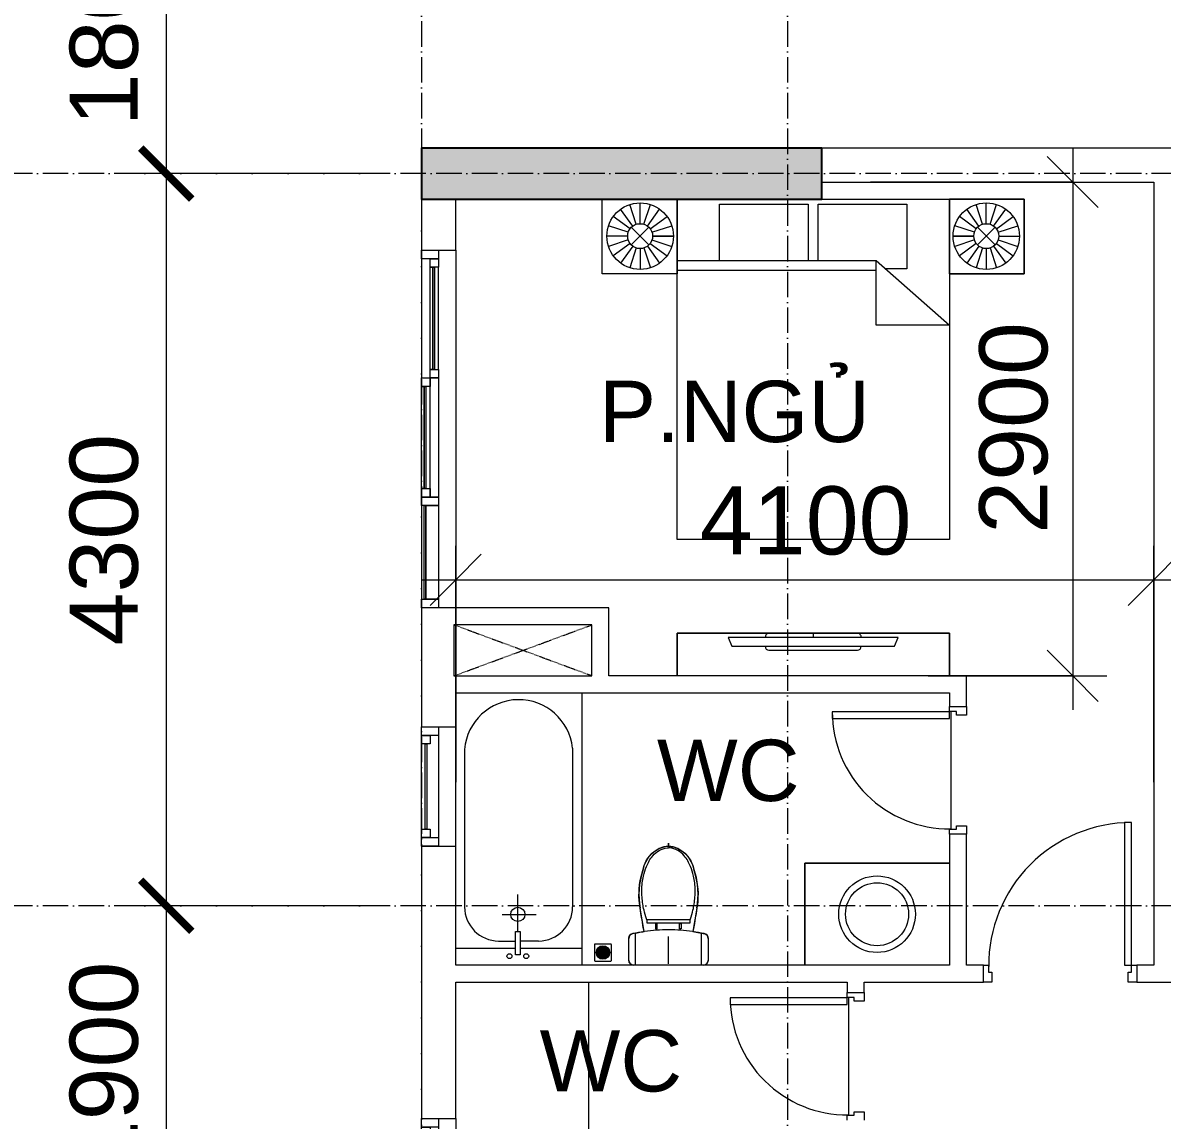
# Model space of a CAD drawing. Header units: millimetres. Extents: x -20144 to 122974, y -38328 to 48263.
# Drawn here: x -10842 to -4149, y 25590 to 32036 of the extents above; entities that cross this region are included whole.
import ezdxf

# ---------------------------------------------------------------- set-up
doc = ezdxf.new("R2010")
doc.units = ezdxf.units.MM
doc.linetypes.add('Dash', pattern=[6.35, 3.175, -3.175])
doc.linetypes.add('Grid Line', pattern=[4.2, 3, -0.6, 0, -0.6])
for name, color, linetype, lineweight in [('A-DETL-GENF', 31, 'Continuous', 5), ('A-DETL-GENF-HDLN', 161, 'Dash', 5), ('CHU', 181, 'Continuous', 5), ('CUA', 31, 'Continuous', 9), ('DIM', 1, 'Continuous', 5), ('DIM-200', 1, 'Continuous', 5), ('NET-CAT', 3, 'Continuous', 15), ('NET-THAY', 2, 'Continuous', 9), ('THIET BI', 44, 'Continuous', 5), ('THIET-BI', 44, 'Continuous', 5), ('TRUC', 225, 'Continuous', 5), ('X-COT HAM$0$LC.HA', 8, 'Continuous', 9)]:
    doc.layers.add(name, color=color, linetype=linetype, lineweight=lineweight)
doc.styles.add('Arial_3', font='arial_0.ttf', dxfattribs={"height": 400})
doc.styles.add('Arial_4', font='arial_0.ttf', dxfattribs={"height": 360})
doc.styles.add('TA1', font='arial_0.ttf')
doc.dimstyles.new('D_200_KTx2', dxfattribs={"dimtxt": 400, "dimasz": 300, "dimexe": 300, "dimexo": 300, "dimgap": 160, "dimtad": 1, "dimdec": 0, "dimzin": 9, "dimtxsty": 'TA1', "dimblk": 'ARCHTICK', "dimcen": 1, "dimdle": 300, "dimclrd": 256, "dimclre": 256, "dimclrt": 7, "dimadec": 0, "dimazin": 0, "dimtfac": 1, "dimtdec": 0, "dimtix": 1, "dimtmove": 1, "dimatfit": 3, "dimldrblk": 'ARCHTICK', "dimfxl": 0, "dimtolj": 1, "dimtzin": 0, "dimlwd": -1, "dimlwe": -1, "dimarcsym": 0})
doc.dimstyles.new('Diagonal_-_2mm_Arial', dxfattribs={"dimscale": 304.8, "dimtxt": 408.10376, "dimasz": 0.984252, "dimexe": 0.656168, "dimexo": 4.593176, "dimgap": 0.098425, "dimtad": 1, "dimdec": 0, "dimzin": 0, "dimdsep": 46, "dimtxsty": 'Arial_3', "dimblk1": 'OBLIQUE', "dimblk2": 'OBLIQUE', "dimsah": 1, "dimcen": 0.09, "dimdle": 0.656168, "dimazin": 0, "dimtfac": 1, "dimtdec": 4, "dimtix": 1, "dimtmove": 0, "dimatfit": 3, "dimfxl": 0, "dimtvp": 1, "dimtolj": 1, "dimtzin": 0, "dimlwd": 9, "dimlwe": 9, "dimarcsym": 0})

# ---------------------------------------------------------------- blocks, each defined once
blk = doc.blocks.new('ALC1807-ASCENT PLAZA-KET CAU_rvt-1-MẶT BẰNG TẦNG 5 ĐẾN TẦNG 22')
at = {"layer": 'X-COT HAM$0$LC.HA'}
h = blk.add_hatch(color=256, dxfattribs=at)
h.dxf.hatch_style = 1
h.paths.add_polyline_path([(-6149.5, 30999.9), (-6149.5, 31299.9), (-8499.5, 31299.9), (-8499.5, 30999.9)])
at = {"ltscale": 1000, "elevation": 0}
blk.add_lwpolyline([(-6149.5, 30999.9), (-6149.5, 31299.9), (-8499.5, 31299.9), (-8499.5, 30999.9)], close=True, dxfattribs=at)
blk = doc.blocks.new('CUA PHONG NGU - Type 1-V27-MẶT BẰNG TẦNG 5 ĐẾN TẦNG 22')
at = {"layer": 'CUA', "lineweight": 5}
for p, q in [((-348.5, 47.7), (-298.5, 47.7)), ((-298.5, 47.7), (-298.5, -11.3)), ((501.5, 47.7), (551.5, 47.7)), ((501.5, -11.3), (501.5, 47.7)), ((-318.5, -52.3), (-348.5, -52.3)), ((-318.5, -11.3), (-318.5, -52.3)), ((-298.5, -11.3), (-318.5, -11.3)), ((521.5, -11.3), (501.5, -11.3)), ((521.5, -52.3), (521.5, -11.3)), ((551.5, -52.3), (521.5, -52.3))]:
    blk.add_line(p, q, dxfattribs=at)
at = {"layer": 'CUA'}
for p, q in [((-277.5, -52.3), (-317.5, -52.3)), ((-317.5, -52.3), (-317.5, -890.3)), ((-277.5, -890.3), (-277.5, -52.3)), ((-317.5, -890.3), (-277.5, -890.3))]:
    blk.add_line(p, q, dxfattribs=at)
at = {"layer": 'CUA', "lineweight": 5}
blk.add_arc((-317.5, -52.3), 838, 270, 0.5, dxfattribs=at)
blk = doc.blocks.new('CUA WC - Type 1-V32-MẶT BẰNG TẦNG 5 ĐẾN TẦNG 22')
at = {"layer": 'CUA', "lineweight": 5}
for p, q in [((-273.5, 47.7), (-223.5, 47.7)), ((-223.5, 47.7), (-223.5, -11.3)), ((426.5, 47.7), (476.5, 47.7)), ((426.5, -11.3), (426.5, 47.7)), ((-243.5, -52.3), (-273.5, -52.3)), ((-243.5, -11.3), (-243.5, -52.3)), ((-223.5, -11.3), (-243.5, -11.3)), ((446.5, -11.3), (426.5, -11.3)), ((446.5, -52.3), (446.5, -11.3)), ((476.5, -52.3), (446.5, -52.3))]:
    blk.add_line(p, q, dxfattribs=at)
at = {"layer": 'CUA'}
for p, q in [((-202.5, -52.3), (-242.5, -52.3)), ((-242.5, -52.3), (-242.5, -740.3)), ((-202.5, -740.3), (-202.5, -52.3)), ((-242.5, -740.3), (-202.5, -740.3))]:
    blk.add_line(p, q, dxfattribs=at)
at = {"layer": 'CUA', "lineweight": 5}
blk.add_arc((-242.5, -52.3), 688, 270, 0.5, dxfattribs=at)
blk = doc.blocks.new('X-PHONG NGU 2 - X-PHONG NGU 2_Recovery_-1759961-MẶT BẰNG TẦNG 5 ĐẾN TẦNG 22')
at = {"layer": 'CUA'}
for p, q in [((-1050, 100), (-1000, 100)), ((-1050, 0), (-1050, 100)), ((-1000, 100), (-1000, 0)), ((-450, 100), (-1000, 100)), ((-1000, 85), (-450, 85)), ((-1000, 75), (-1000, 85)), ((-450, 75), (-1000, 75)), ((-1000, 75), (-450, 75)), ((-1000, 0), (-1000, 75)), ((-450, 100), (-400, 100)), ((-450, 0), (-450, 100)), ((-450, 85), (-450, 75)), ((-450, 75), (-450, 0)), ((-400, 100), (-350, 100)), ((-400, 50), (-400, 100)), ((-400, 100), (-400, 0)), ((-350, 100), (250, 100)), ((-350, 85), (-350, 100)), ((-350, 100), (-350, 50)), ((-350, 85), (250, 85)), ((-350, 75), (-350, 85)), ((250, 85), (-350, 85)), ((250, 75), (-350, 75)), ((250, 100), (250, 85)), ((250, 100), (300, 100)), ((250, 50), (250, 100)), ((250, 85), (250, 75)), ((300, 100), (300, 50)), ((1000, 100), (300, 100)), ((1000, 100), (1050, 100)), ((1000, 0), (1000, 100)), ((1050, 100), (1050, 0)), ((-1000, 0), (-1050, 0)), ((-450, 0), (-1000, 0)), ((-400, 0), (-450, 0)), ((-400, 50), (300, 50)), ((-400, 0), (-400, 50)), ((-350, 50), (-400, 50)), ((300, 0), (-400, 0)), ((300, 50), (250, 50)), ((300, 50), (300, 0)), ((300, 50), (350, 50)), ((300, 0), (300, 50)), ((350, 0), (300, 0)), ((350, 50), (950, 50)), ((350, 35), (350, 50)), ((350, 50), (350, 0)), ((350, 35), (950, 35)), ((350, 25), (350, 35)), ((950, 35), (350, 35)), ((950, 25), (350, 25)), ((350, 0), (950, 0)), ((950, 50), (950, 35)), ((950, 50), (1000, 50)), ((950, 0), (950, 50)), ((950, 35), (950, 25)), ((1000, 0), (950, 0)), ((1000, 50), (1000, 0)), ((1050, 0), (1000, 0))]:
    blk.add_line(p, q, dxfattribs=at)
blk = doc.blocks.new('X-PHONG WC - X-PHONG WC 2-1722874-MẶT BẰNG TẦNG 5 ĐẾN TẦNG 22')
at = {"layer": 'CUA'}
for p, q in [((-400, 0), (-350, 0)), ((-400, -100), (-400, 0)), ((-400, 0), (400, 0)), ((-400, -100), (-400, 0)), ((-350, 0), (-350, -100)), ((350, 0), (400, 0)), ((350, -100), (350, 0)), ((400, 0), (400, -100)), ((400, 0), (400, -100)), ((-350, -50), (-300, -50)), ((-350, -100), (-350, -50)), ((-300, -50), (-300, -100)), ((300, -50), (350, -50)), ((300, -100), (300, -50)), ((350, -50), (350, -100)), ((-350, -100), (-400, -100)), ((400, -100), (-400, -100)), ((-300, -100), (-350, -100)), ((-300, -70), (300, -70)), ((-300, -80), (-300, -70)), ((300, -80), (-300, -80)), ((300, -70), (300, -80)), ((350, -100), (300, -100)), ((400, -100), (350, -100))]:
    blk.add_line(p, q, dxfattribs=at)
blk = doc.blocks.new('X-PHONG WC - X-PHONG WC 3-1722873-MẶT BẰNG TẦNG 5 ĐẾN TẦNG 22')
at = {"layer": 'CUA'}
for p, q in [((-350, 0), (-300, 0)), ((-350, -100), (-350, 0)), ((-350, 0), (350, 0)), ((-350, -100), (-350, 0)), ((-300, 0), (-300, -100)), ((300, 0), (350, 0)), ((300, -100), (300, 0)), ((350, 0), (350, -100)), ((350, 0), (350, -100)), ((-300, -50), (-250, -50)), ((-300, -100), (-300, -50)), ((-250, -50), (-250, -100)), ((250, -50), (300, -50)), ((250, -100), (250, -50)), ((300, -50), (300, -100)), ((-300, -100), (-350, -100)), ((350, -100), (-350, -100)), ((-250, -100), (-300, -100)), ((-250, -70), (250, -70)), ((-250, -80), (-250, -70)), ((250, -80), (-250, -80)), ((250, -70), (250, -80)), ((300, -100), (250, -100)), ((350, -100), (300, -100))]:
    blk.add_line(p, q, dxfattribs=at)
blk = doc.blocks.new('X-GIUONG - X-GIUONG 1-V34-MẶT BẰNG TẦNG 5 ĐẾN TẦNG 22')
at = {"layer": 'THIET BI'}
for p, q in [((-800, 2000), (800, 2000)), ((-800, 0), (-800, 2000)), ((-800, 0), (-800, 2000)), ((-800, 2000), (800, 2000)), ((800, 2000), (800, 0)), ((800, 2000), (800, 0)), ((-800, 740), (-370, 740)), ((-370, 360), (-800, 740)), ((-370, 740), (-370, 360)), ((-1239, 439), (-800, 439)), ((-1239, 0), (-1239, 439)), ((-1239, 439), (-1239, 0)), ((-800, 439), (-1239, 439)), ((-1039.2, 287), (-1076.9, 402.9)), ((-1016.6, 290.5), (-1016.6, 412.5)), ((-993.9, 287), (-956.3, 402.9)), ((-800, 439), (-800, 0)), ((-800, 0), (-800, 439)), ((-550, 410), (-420, 410)), ((-550, 30), (-550, 410)), ((-370, 420), (800, 420)), ((800, 439), (1239, 439)), ((800, 0), (800, 439)), ((800, 439), (1239, 439)), ((800, 0), (800, 439)), ((993.9, 287), (956.3, 402.9)), ((1016.6, 290.5), (1016.6, 412.5)), ((1039.2, 287), (1076.9, 402.9)), ((1239, 439), (1239, 0)), ((1239, 439), (1239, 0)), ((-1059.6, 276.6), (-1131.2, 375.2)), ((-973.5, 276.6), (-901.9, 375.2)), ((800, 360), (-370, 360)), ((-30, 360), (-30, 30)), ((30, 30), (30, 360)), ((550, 360), (550, 30)), ((973.5, 276.6), (901.9, 375.2)), ((1059.6, 276.6), (1131.2, 375.2)), ((-1086.1, 240), (-1202.1, 277.7)), ((-1075.8, 260.4), (-1174.4, 332.1)), ((-1068.3, 269.1), (-964.8, 165.6)), ((-1068.3, 165.6), (-964.8, 269.1)), ((-957.4, 260.4), (-858.7, 332.1)), ((-947, 240), (-831, 277.7)), ((947, 240), (831, 277.7)), ((957.4, 260.4), (858.7, 332.1)), ((1068.3, 269.1), (964.8, 165.6)), ((1068.3, 165.6), (964.8, 269.1)), ((1075.8, 260.4), (1174.4, 332.1)), ((1086.1, 240), (1202.1, 277.7)), ((-1089.7, 217.4), (-1211.7, 217.4)), ((-943.4, 217.4), (-821.4, 217.4)), ((-821.4, 217.4), (-943.4, 217.4)), ((943.4, 217.4), (821.4, 217.4)), ((821.4, 217.4), (943.4, 217.4)), ((1089.7, 217.4), (1211.7, 217.4)), ((-1086.1, 194.8), (-1202.1, 157.1)), ((-1075.8, 174.4), (-1174.4, 102.7)), ((-1059.6, 158.2), (-1131.2, 59.5)), ((-1039.2, 147.8), (-1076.9, 31.8)), ((-1016.6, 144.2), (-1016.6, 22.2)), ((-993.9, 147.8), (-956.3, 31.8)), ((-973.5, 158.2), (-901.9, 59.5)), ((-957.4, 174.4), (-858.7, 102.7)), ((-947, 194.8), (-831, 157.1)), ((947, 194.8), (831, 157.1)), ((957.4, 174.4), (858.7, 102.7)), ((973.5, 158.2), (901.9, 59.5)), ((993.9, 147.8), (956.3, 31.8)), ((1016.6, 144.2), (1016.6, 22.2)), ((1039.2, 147.8), (1076.9, 31.8)), ((1059.6, 158.2), (1131.2, 59.5)), ((1075.8, 174.4), (1174.4, 102.7)), ((1086.1, 194.8), (1202.1, 157.1)), ((-800, 0), (-1239, 0)), ((-1239, 0), (-800, 0)), ((-50, 0), (-800, 0)), ((-50, 0), (-800, 0)), ((-30, 30), (-550, 30)), ((550, 30), (30, 30))]:
    blk.add_line(p, q, dxfattribs=at)
for centre, radius in [((-1016.6, 217.4), 195.1), ((1016.6, 217.4), 195.1), ((-1016.6, 217.4), 73.2), ((1016.6, 217.4), 73.2)]:
    blk.add_circle(centre, radius, dxfattribs=at)
blk = doc.blocks.new('X-TV - X-TV 3-1732817-MẶT BẰNG TẦNG 5 ĐẾN TẦNG 22')
at = {"layer": 'THIET BI'}
for p, q in [((0, -250), (0, 0)), ((0, 0), (0, -250)), ((1600, 0), (1600, -250)), ((1600, -250), (1600, 0)), ((322.5, -175), (300, -225)), ((1277.5, -175), (322.5, -175)), ((1060, -150), (540, -150)), ((1300, -225), (1277.5, -175)), ((1600, -250), (0, -250)), ((0, -250), (1600, -250)), ((300, -225), (1300, -225)), ((540, -250), (1060, -250)), ((800, -250), (800, -225))]:
    blk.add_line(p, q, dxfattribs=at)
for centre, start_param, end_param in [((540, -175), 0, 1.570796), ((1060, -175), 4.712389, 6.283185), ((540, -225), 1.570796, 3.141593), ((1060, -225), 3.141593, 4.712389)]:
    blk.add_ellipse(centre, major_axis=(0, 25), ratio=0.9, start_param=start_param, end_param=end_param, dxfattribs=at)
blk = doc.blocks.new('X-XI1 - X-XI-V16-MẶT BẰNG TẦNG 5 ĐẾN TẦNG 22')
at = {"layer": 'THIET-BI'}
for p, q in [((-87.5, 664.8), (-69.9, 676.9)), ((-69.9, 676.9), (-49.6, 687.2)), ((-49.6, 687.2), (-19.9, 696.9)), ((-19.9, 696.9), (0, 700.2)), ((0, 717.2), (0, 712.5)), ((0, 716.9), (0, 717.2)), ((0, 710.2), (0, 716.9)), ((0, 702.7), (0, 715.9)), ((0, 712.5), (0, 700.2)), ((0, 700.3), (0, 710.2)), ((0, 700.2), (0, 702.7)), ((0, 700.2), (34.6, 692.9)), ((34.6, 692.9), (60.8, 681.9)), ((60.8, 681.9), (86, 665.9)), ((-143.5, 587), (-131.8, 612.8)), ((-131.8, 612.8), (-121.7, 628.9)), ((-121.7, 628.9), (-100.2, 653.8)), ((-100.2, 653.8), (-87.5, 664.8)), ((86, 665.9), (100.2, 653.8)), ((100.2, 653.8), (114.1, 638.9)), ((114.1, 638.9), (131.6, 613.2)), ((131.6, 613.2), (145.5, 581)), ((-161.1, 520.9), (-151.4, 555.9)), ((-151.4, 555.9), (-143.5, 587)), ((145.5, 581), (151.4, 555.9)), ((151.4, 555.9), (155.1, 543.7)), ((155.1, 543.7), (161.7, 518.5)), ((-172.5, 446.5), (-169.6, 474.8)), ((-169.6, 474.8), (-166.5, 495.3)), ((-166.5, 495.3), (-161.1, 520.9)), ((161.7, 518.5), (165.2, 502.3)), ((165.2, 502.3), (172.5, 446.5)), ((-173.5, 402.2), (-173.1, 436.1)), ((-172.5, 383), (-173.5, 402.2)), ((-173.1, 436.1), (-172.5, 446.5)), ((172.5, 446.5), (173.5, 426.5)), ((173.5, 426.5), (173.2, 395.8)), ((-171, 365.1), (-172.5, 383)), ((-168.9, 349), (-171, 365.1)), ((-164.6, 322), (-168.9, 349)), ((-143.8, 197.5), (-166.7, 335.2)), ((-143.8, 197.5), (-166.7, 335.2)), ((166.7, 335.2), (143.8, 197.5)), ((166.7, 335.2), (143.8, 197.5)), ((166.7, 335.2), (161.7, 304.9)), ((171.6, 371), (166.7, 335.2)), ((173.2, 395.8), (171.6, 371)), ((-161.5, 303.8), (-164.6, 322)), ((-157.7, 280.9), (-161.5, 303.8)), ((-155.3, 266.3), (-157.7, 280.9)), ((-8.6, 267.8), (-127.7, 267.8)), ((-127.7, 267.8), (-127.7, 249.9)), ((127.7, 267.8), (-8.6, 267.8)), ((127.7, 249.9), (127.7, 267.8)), ((157.2, 277.8), (151.8, 245.3)), ((161.7, 304.9), (157.2, 277.8)), ((-147.8, 221.1), (-155.3, 266.3)), ((-143.8, 197.5), (-147.8, 221.1)), ((-127.7, 249.9), (127.7, 249.9)), ((-76.6, 245), (-76.6, 213.5)), ((-66.1, 245), (-76.6, 245)), ((-76.6, 213.5), (-66.1, 213.5)), ((-66.1, 213.5), (-66.1, 245)), ((64, 245), (74.4, 245)), ((64, 213.5), (64, 245)), ((74.4, 213.5), (64, 213.5)), ((74.4, 245), (74.4, 213.5)), ((146.9, 216.1), (143.8, 197.5)), ((151.8, 245.3), (146.9, 216.1)), ((-233.2, 157.9), (-232.9, 162.1)), ((-233.2, 29), (-233.2, 157.9)), ((-233.2, 29), (-233.2, 157.9)), ((-233.2, 45), (-233.2, 157.9)), ((-232.9, 162.1), (-231, 169.1)), ((-231, 169.1), (-228, 174.5)), ((-228, 174.5), (-224.2, 178.9)), ((-224.2, 178.9), (-216.9, 183.9)), ((-216.9, 183.9), (-209.4, 186.4)), ((-209.4, 186.4), (-202.4, 187.7)), ((-202.4, 187.7), (-192, 189.7)), ((-194.6, 0), (-194.6, 185.7)), ((-192, 189.7), (-184.2, 191.1)), ((-184.2, 191.1), (-168, 193.8)), ((-168, 193.8), (-149.9, 196.6)), ((-149.9, 196.6), (-143.8, 197.5)), ((0, 9.4), (0, 169.7)), ((143.8, 197.5), (212.9, 185.5)), ((194.6, 0), (194.6, 186.1)), ((212.9, 185.5), (220.8, 181.7)), ((220.8, 181.7), (226.5, 176.5)), ((226.5, 176.5), (231.9, 166.7)), ((231.9, 166.7), (233.2, 157.9)), ((233.2, 157.9), (233.2, 29)), ((233.2, 157.9), (233.2, 29)), ((233.2, 157.9), (233.2, 29)), ((-233.2, 33.2), (-233.2, 45)), ((-230.6, 16.8), (-233.2, 33.2)), ((-227.9, 12.2), (-230.6, 16.8)), ((-222, 6.1), (-227.9, 12.2)), ((-212.4, 1.2), (-222, 6.1)), ((-204.3, 0), (-212.4, 1.2)), ((215, 2.1), (204.3, 0)), ((219.3, 4.2), (215, 2.1)), ((224.8, 8.5), (219.3, 4.2)), ((227.7, 12), (224.8, 8.5)), ((231.6, 19.3), (227.7, 12)), ((233.2, 29), (231.6, 19.3))]:
    blk.add_line(p, q, dxfattribs=at)
for centre, radius, start, end in [((18.2, 529.6), 171.6, 96.09021, 171.17334), ((18.2, 529.6), 171.6, 96.09021, 171.17334), ((-18.2, 529.6), 171.6, 8.82666, 83.90979), ((-18.2, 529.6), 171.6, 8.82666, 83.90979), ((287.1, 414.4), 460.7, 162.11444, 189.90594), ((287.1, 414.4), 460.7, 162.11444, 189.90594), ((-287.1, 414.4), 460.7, 350.09406, 17.88556), ((-287.1, 414.4), 460.7, 350.09406, 17.88556), ((18.1, -960), 1168.8, 90.83667, 97.85533), ((-16, -957.7), 1166.4, 82.23174, 89.16252), ((-204.3, 157.9), 29, 100.14013, 180), ((-204.3, 157.9), 29, 100.14013, 180), ((18.1, -960), 1168.8, 97.96525, 101.22378), ((18.1, -960), 1168.8, 97.96525, 101.22378), ((-18.1, -960), 1168.8, 78.77622, 82.03475), ((-18.1, -960), 1168.8, 78.77622, 82.03475), ((204.3, 157.9), 29, 0, 79.85987), ((204.3, 157.9), 29, 0, 79.85987), ((-204.3, 29), 29, 180, 270), ((-204.3, 29), 29, 180, 270), ((204.3, 29), 29, 270, 0), ((204.3, 29), 29, 270, 360)]:
    blk.add_arc(centre, radius, start, end, dxfattribs=at)
for points in [[(-127.7, 267.8), (-143.4, 315.6), (-152.2, 364.8), (-160.3, 442.2), (-151, 516.8), (-129.6, 585.3), (-93.5, 652), (-37.5, 689.3), (-2.9, 689.4), (0, 689.4)], [(127.7, 267.8), (143.4, 315.6), (152.2, 364.8), (160.3, 442.2), (151, 516.8), (129.6, 585.3), (93.5, 652), (37.5, 689.3), (2.9, 689.4), (0, 689.4)]]:
    blk.add_open_spline(points, degree=3, knots=[12.724379, 12.724379, 12.724379, 12.724379, 75.096459, 151.912755, 228.70098, 282.501534, 351.034079, 439.49288, 447.51098, 447.51098, 447.51098, 447.51098], dxfattribs=at)
blk = doc.blocks.new('X-LA - X-LA 6-1486848-MẶT BẰNG TẦNG 5 ĐẾN TẦNG 22')
at = {"layer": 'THIET-BI'}
for p, q in [((-425, 600), (425, 600)), ((-425, 0), (-425, 600)), ((425, 600), (-425, 600)), ((-425, 600), (-425, 0))]:
    blk.add_line(p, q, dxfattribs=at)
for radius in [225, 185]:
    blk.add_circle((0, 300), radius, dxfattribs=at)
blk = doc.blocks.new('X-BON TAM - X-BON TAM-1366064-MẶT BẰNG TẦNG 5 ĐẾN TẦNG 22')
at = {"layer": 'THIET-BI'}
for p, q in [((375, 1600), (375, 0)), ((375, 1600), (375, 0)), ((321.7, 1276.1), (321.7, 342.6)), ((-312.7, 1267.8), (-312.7, 342.6)), ((0, 198.5), (0, 415.4)), ((-91.8, 298.7), (108.5, 298.7)), ((-112.7, 142.6), (-12.9, 142.6)), ((-12.9, 198.5), (12.9, 198.5)), ((-12.9, 61.4), (-12.9, 198.5)), ((12.9, 198.5), (12.9, 61.4)), ((121.7, 142.6), (12.9, 142.6)), ((-365, 100), (-12.9, 100)), ((12.9, 100), (375, 100)), ((12.9, 61.4), (-12.9, 61.4))]:
    blk.add_line(p, q, dxfattribs=at)
for centre, radius in [((0, 298.7), 41.7), ((-49.4, 53.5), 14.5), ((49.4, 53.5), 14.5)]:
    blk.add_circle(centre, radius, dxfattribs=at)
for centre, radius, start, end in [((4.9, 1241.3), 318.7, 6.26491, 175.2417), ((-112.7, 342.6), 200, 180, 270), ((121.7, 342.6), 200, 270, 0)]:
    blk.add_arc(centre, radius, start, end, dxfattribs=at)
blk = doc.blocks.new('X-PHEU - X-PHEU-1365544-MẶT BẰNG TẦNG 5 ĐẾN TẦNG 22')
at = {"layer": 'THIET-BI'}
for p, q in [((25, -29), (25, -121)), ((121, -25), (29, -25)), ((42.5, -90.5), (42.5, -59.5)), ((47.5, -51.8), (47.5, -98.2)), ((52.5, -103.1), (52.5, -46.9)), ((57.5, -43.5), (57.5, -106.5)), ((62.5, -108.8), (62.5, -41.2)), ((67.5, -39.8), (67.5, -110.2)), ((72.5, -71.9), (72.5, -39.1)), ((77.5, -39.1), (77.5, -71.9)), ((82.5, -110.2), (82.5, -39.8)), ((87.5, -41.2), (87.5, -108.8)), ((92.5, -106.5), (92.5, -43.5)), ((97.5, -46.9), (97.5, -103.1)), ((102.5, -98.2), (102.5, -51.8)), ((107.5, -59.5), (107.5, -90.5)), ((125, -121), (125, -29)), ((29, -125), (121, -125)), ((72.5, -110.9), (72.5, -78.1)), ((77.5, -78.1), (77.5, -110.9))]:
    blk.add_line(p, q, dxfattribs=at)
blk.add_circle((75, -75), 40, dxfattribs=at)
for centre, radius, start, end in [((29, -29), 4, 90, 180), ((75, -75), 36, 139.80824, 154.52563), ((75, -75), 36, 119.0853, 128.68219), ((75, -75), 36, 102.0247, 110.31751), ((75, -75), 36, 90, 93.98208), ((75, -75), 36, 86.01792, 90), ((75, -75), 36, 69.68249, 77.9753), ((75, -75), 36, 51.31781, 60.9147), ((75, -75), 36, 25.47437, 40.19176), ((121, -29), 4, 0, 90), ((29, -121), 4, 180, 270), ((75, -75), 36, 205.47437, 220.19176), ((75, -75), 36, 231.31781, 240.9147), ((75, -75), 36, 249.68249, 257.9753), ((75, -75), 4, 128.68219, 231.31781), ((75, -75), 36, 266.01792, 270), ((75, -75), 36, 270, 273.98208), ((75, -75), 4, 308.68219, 51.31781), ((75, -75), 36, 282.0247, 290.31751), ((75, -75), 36, 299.0853, 308.68219), ((75, -75), 36, 319.80824, 334.52563), ((121, -121), 4, 270, 0)]:
    blk.add_arc(centre, radius, start, end, dxfattribs=at)
blk = doc.blocks.new('Family2 - Family1-1830957-MẶT BẰNG TẦNG 5 ĐẾN TẦNG 22')
at = {"layer": 'A-DETL-GENF'}
for p, q in [((810, 0), (0, 0)), ((0, 0), (0, -300)), ((810, -300), (810, 0)), ((0, -300), (810, -300))]:
    blk.add_line(p, q, dxfattribs=at)
at = {"layer": 'A-DETL-GENF-HDLN'}
for p, q in [((0, 0), (810, -299.2)), ((0, -300), (810, -0.8))]:
    blk.add_line(p, q, dxfattribs=at)
blk = doc.blocks.new('DIMBLOCK5-MẶT BẰNG TẦNG 5 ĐẾN TẦNG 22')
at = {"layer": 'DIM-200', "lineweight": 9, "transparency": 16777216}
for p, q in [((-4674.8, 31300), (-4674.8, 27999.9)), ((-4674.8, 31100), (-4824.8, 31250)), ((-5862.7, 31100), (-4474.8, 31100)), ((-4674.8, 31100), (-5862.7, 31100)), ((-4674.8, 31100), (-4524.8, 30950)), ((-4674.8, 28199.9), (-4824.8, 28349.9)), ((-5523.3, 28199.9), (-4474.8, 28199.9)), ((-4674.8, 28199.9), (-5523.3, 28199.9)), ((-4674.8, 28199.9), (-4524.8, 28049.9))]:
    blk.add_line(p, q, dxfattribs=at)
at = {"layer": 'DIM-200', "color": 0, "lineweight": 9, "transparency": 16777216, "insert": (-5224.1, 29034.6), "char_height": 400, "width": 1476.708, "attachment_point": 1, "rotation": 90, "line_spacing_factor": 0.941778, "style": 'Arial_3'}
blk.add_mtext('2900', dxfattribs=at)
blk = doc.blocks.new('_Oblique')
at = {"color": 0, "linetype": 'ByBlock', "lineweight": -2}
blk.add_line((-0.5, -0.5), (0.5, 0.5), dxfattribs=at)
blk = doc.blocks.new('DIMBLOCK6-MẶT BẰNG TẦNG 5 ĐẾN TẦNG 22')
at = {"layer": 'DIM-200', "lineweight": 9, "transparency": 16777216}
for p, q in [((-8299.5, 27575.7), (-8299.5, 28963.6)), ((-8299.5, 28763.6), (-8149.5, 28913.6)), ((-4199.5, 27575.7), (-4199.5, 28963.6)), ((-4199.5, 28763.6), (-4049.5, 28913.6)), ((-8499.5, 28763.6), (-3999.5, 28763.6)), ((-8299.5, 28763.6), (-8449.5, 28613.6)), ((-8299.5, 28763.6), (-8299.5, 27575.7)), ((-4199.5, 28763.6), (-4349.5, 28613.6)), ((-4199.5, 28763.6), (-4199.5, 27575.7))]:
    blk.add_line(p, q, dxfattribs=at)
at = {"layer": 'DIM-200', "color": 0, "lineweight": 9, "transparency": 16777216, "insert": (-6864.8, 29312.8), "char_height": 400, "width": 1476.708, "attachment_point": 1, "line_spacing_factor": 0.941778, "style": 'Arial_3'}
blk.add_mtext('4100', dxfattribs=at)
blk = doc.blocks.new('_ArchTick')
at = {"color": 0, "const_width": 0.15}
blk.add_lwpolyline([(-0.5, -0.5), (0.5, 0.5)], dxfattribs=at)
blk = doc.blocks.new('*D657')
at = {"layer": 'Defpoints', "color": 0, "transparency": 16777216}
for p in [(-8499.5, 32949.9), (-9999.5, 31149.9), (-8499.5, 31149.9)]:
    blk.add_point(p, dxfattribs=at)
at = {"layer": 'DIM', "transparency": 16777216}
for p, q in [((-9999.5, 33249.9), (-9999.5, 30849.9)), ((-8799.5, 32949.9), (-10299.5, 32949.9)), ((-8799.5, 31149.9), (-10299.5, 31149.9))]:
    blk.add_line(p, q, dxfattribs=at)
at = {"layer": 'DIM', "transparency": 16777216, "xscale": 300, "yscale": 300, "zscale": 300}
for p, rotation in [((-9999.5, 32949.9), 90), ((-9999.5, 31149.9), 270)]:
    blk.add_blockref('_ArchTick', p, dxfattribs=dict(at, rotation=rotation))
at = {"layer": 'DIM', "color": 7, "transparency": 16777216, "insert": (-10363.7, 32049.9), "char_height": 400, "attachment_point": 5, "rotation": 90, "style": 'TA1'}
blk.add_mtext('\\A1;1800', dxfattribs=at)
blk = doc.blocks.new('*D658')
at = {"layer": 'Defpoints', "color": 0, "transparency": 16777216}
for p in [(-8499.5, 31149.9), (-9999.5, 26849.9), (-8499.5, 26849.9)]:
    blk.add_point(p, dxfattribs=at)
at = {"layer": 'DIM', "transparency": 16777216}
for p, q in [((-9999.5, 31449.9), (-9999.5, 26549.9)), ((-8799.5, 31149.9), (-10299.5, 31149.9)), ((-8799.5, 26849.9), (-10299.5, 26849.9))]:
    blk.add_line(p, q, dxfattribs=at)
at = {"layer": 'DIM', "transparency": 16777216, "xscale": 300, "yscale": 300, "zscale": 300}
for p, rotation in [((-9999.5, 31149.9), 90), ((-9999.5, 26849.9), 270)]:
    blk.add_blockref('_ArchTick', p, dxfattribs=dict(at, rotation=rotation))
at = {"layer": 'DIM', "color": 7, "transparency": 16777216, "insert": (-10363.8, 28999.9), "char_height": 400, "attachment_point": 5, "rotation": 90, "style": 'TA1'}
blk.add_mtext('\\A1;4300', dxfattribs=at)
blk = doc.blocks.new('*D659')
at = {"layer": 'Defpoints', "color": 0, "transparency": 16777216}
for p in [(-8499.5, 26849.9), (-9999.5, 24949.9), (-8499.5, 24949.9)]:
    blk.add_point(p, dxfattribs=at)
at = {"layer": 'DIM', "transparency": 16777216}
for p, q in [((-9999.5, 27149.9), (-9999.5, 24649.9)), ((-8799.5, 26849.9), (-10299.5, 26849.9)), ((-8799.5, 24949.9), (-10299.5, 24949.9))]:
    blk.add_line(p, q, dxfattribs=at)
at = {"layer": 'DIM', "transparency": 16777216, "xscale": 300, "yscale": 300, "zscale": 300}
for p, rotation in [((-9999.5, 26849.9), 90), ((-9999.5, 24949.9), 270)]:
    blk.add_blockref('_ArchTick', p, dxfattribs=dict(at, rotation=rotation))
at = {"layer": 'DIM', "color": 7, "transparency": 16777216, "insert": (-10363.7, 25899.9), "char_height": 400, "attachment_point": 5, "rotation": 90, "style": 'TA1'}
blk.add_mtext('\\A1;1900', dxfattribs=at)
blk = doc.blocks.new('*D667')
at = {"layer": 'Defpoints', "color": 0, "transparency": 16777216}
for p in [(-8499.5, 42599.9), (-11399.5, -0.1), (-8499.5, -0.1)]:
    blk.add_point(p, dxfattribs=at)
at = {"layer": 'DIM', "transparency": 16777216}
for p, q in [((-11399.5, 42899.9), (-11399.5, -300.1)), ((-8799.5, 42599.9), (-11699.5, 42599.9)), ((-8799.5, -0.1), (-11699.5, -0.1))]:
    blk.add_line(p, q, dxfattribs=at)
at = {"layer": 'DIM', "transparency": 16777216, "xscale": 300, "yscale": 300, "zscale": 300}
for p, rotation in [((-11399.5, 42599.9), 90), ((-11399.5, -0.1), 270)]:
    blk.add_blockref('_ArchTick', p, dxfattribs=dict(at, rotation=rotation))
at = {"layer": 'DIM', "color": 7, "transparency": 16777216, "insert": (-11763.7, 21299.9), "char_height": 400, "attachment_point": 5, "rotation": 90, "style": 'TA1'}
blk.add_mtext('\\A1;42600', dxfattribs=at)

msp = doc.modelspace()

# ---------------------------------------------------------------- linework, layer by layer
at = {"layer": 'NET-CAT'}
for p, q in [((-3999.5, 31300), (-6149.5, 31300)), ((-6149.5, 31100), (-4199.5, 31100)), ((-4199.5, 31100), (-4199.5, 26499.9)), ((-8499.5, 30999.9), (-8499.5, 30699.9)), ((-8299.5, 30699.9), (-8299.5, 30999.9)), ((-8399.5, 30699.9), (-8299.5, 30699.9)), ((-8499.5, 28599.9), (-8499.5, 27899.9)), ((-7399.5, 28599.9), (-8399.5, 28599.9)), ((-7399.5, 28199.9), (-7399.5, 28599.9)), ((-5299.5, 28199.9), (-7399.5, 28199.9)), ((-5299.5, 28019.9), (-5299.5, 28199.9)), ((-8299.5, 28099.9), (-5399.5, 28099.9)), ((-8299.5, 27899.9), (-8299.5, 28099.9)), ((-5399.5, 28099.9), (-5399.5, 28019.9)), ((-5399.5, 28019.9), (-5299.5, 28019.9)), ((-5299.5, 27269.9), (-5399.5, 27269.9)), ((-5399.5, 27269.9), (-5399.5, 26499.9)), ((-5299.5, 26499.9), (-5299.5, 27269.9)), ((-8499.5, 27199.9), (-8499.5, 25599.9)), ((-8299.5, 26499.9), (-8299.5, 27199.9)), ((-5399.5, 26499.9), (-8299.5, 26499.9)), ((-5199.5, 26499.9), (-5299.5, 26499.9)), ((-5199.5, 26399.9), (-5199.5, 26499.9)), ((-4199.5, 26499.9), (-4299.5, 26499.9)), ((-4299.5, 26499.9), (-4299.5, 26399.9)), ((-8299.5, 26399.9), (-5999.5, 26399.9)), ((-8299.5, 25599.9), (-8299.5, 26399.9)), ((-5999.5, 26399.9), (-5999.5, 26339.9)), ((-5899.5, 26339.9), (-5899.5, 26399.9)), ((-5899.5, 26399.9), (-5199.5, 26399.9)), ((-4299.5, 26399.9), (-3499.5, 26399.9)), ((-5999.5, 26339.9), (-5899.5, 26339.9))]:
    msp.add_line(p, q, dxfattribs=at)
for points in [[(-8499.5, 27899.9), (-8299.5, 27899.9)], [(-8499.5, 27199.9), (-8299.5, 27199.9)], [(-8499.5, 25599.9), (-8299.5, 25599.9)]]:
    msp.add_lwpolyline(points, dxfattribs=at)
at = {"layer": 'NET-THAY'}
for p, q in [((-8299.5, 30699.9), (-8299.5, 28599.9)), ((-5389.5, 27299.9), (-5389.5, 27989.9)), ((-7519.5, 26399.9), (-7519.5, 24799.9)), ((-5989.5, 25619.9), (-5989.5, 26309.9))]:
    msp.add_line(p, q, dxfattribs=at)
for points in [[(-8299.5, 27199.9), (-8299.5, 27899.9)], [(-8299.5, 25599.9), (-8299.5, 24799.9)]]:
    msp.add_lwpolyline(points, dxfattribs=at)
at = {"layer": 'TRUC', "linetype": 'Grid Line', "ltscale": 50}
for p, q in [((-8499.5, 43599.9), (-8499.5, -4500.1)), ((-6349.5, 43599.9), (-6349.5, -7167.6)), ((43000.5, 31149.9), (-14407, 31149.9)), ((43000.5, 26849.9), (-12092.4, 26849.9))]:
    msp.add_line(p, q, dxfattribs=at)

# ---------------------------------------------------------------- block references
at = {"lineweight": 5}
msp.add_blockref('ALC1807-ASCENT PLAZA-KET CAU_rvt-1-MẶT BẰNG TẦNG 5 ĐẾN TẦNG 22', (0, 0), dxfattribs=at)
at = {"layer": 'A-DETL-GENF'}
msp.add_blockref('Family2 - Family1-1830957-MẶT BẰNG TẦNG 5 ĐẾN TẦNG 22', (-8309.5, 28499.9), dxfattribs=at)
at = {"layer": 'CUA'}
for name, p, rotation in [('X-PHONG NGU 2 - X-PHONG NGU 2_Recovery_-1759961-MẶT BẰNG TẦNG 5 ĐẾN TẦNG 22', (-8399.5, 29649.9), 89.99999999999933), ('CUA WC - Type 1-V32-MẶT BẰNG TẦNG 5 ĐẾN TẦNG 22', (-5347.2, 27746.4), 269.9999999999994), ('X-PHONG WC - X-PHONG WC 3-1722873-MẶT BẰNG TẦNG 5 ĐẾN TẦNG 22', (-8399.5, 27549.9), 269.9999999999993), ('CUA PHONG NGU - Type 1-V27-MẶT BẰNG TẦNG 5 ĐẾN TẦNG 22', (-4648, 26447.7), 180), ('CUA WC - Type 1-V32-MẶT BẰNG TẦNG 5 ĐẾN TẦNG 22', (-5947.2, 26066.4), 269.9999999999993), ('X-PHONG WC - X-PHONG WC 2-1722874-MẶT BẰNG TẦNG 5 ĐẾN TẦNG 22', (-8399.5, 25199.9), 269.9999999999993)]:
    msp.add_blockref(name, p, dxfattribs=dict(at, rotation=rotation))
at = {"layer": 'THIET BI', "rotation": 180}
for name, p in [('X-GIUONG - X-GIUONG 1-V34-MẶT BẰNG TẦNG 5 ĐẾN TẦNG 22', (-6199.5, 30999.9)), ('X-TV - X-TV 3-1732817-MẶT BẰNG TẦNG 5 ĐẾN TẦNG 22', (-5399.5, 28199.9))]:
    msp.add_blockref(name, p, dxfattribs=at)
at = {"layer": 'THIET-BI'}
for name, p in [('X-BON TAM - X-BON TAM-1366064-MẶT BẰNG TẦNG 5 ĐẾN TẦNG 22', (-7934.5, 26499.9)), ('X-XI1 - X-XI-V16-MẶT BẰNG TẦNG 5 ĐẾN TẦNG 22', (-7049.5, 26499.9)), ('X-LA - X-LA 6-1486848-MẶT BẰNG TẦNG 5 ĐẾN TẦNG 22', (-5824.5, 26499.9)), ('X-PHEU - X-PHEU-1365544-MẶT BẰNG TẦNG 5 ĐẾN TẦNG 22', (-7509.5, 26649.9))]:
    msp.add_blockref(name, p, dxfattribs=at)

# ---------------------------------------------------------------- texts
at = {"layer": 'CHU', "color": 7, "char_height": 360, "attachment_point": 1, "line_spacing_factor": 0.936439, "style": 'Arial_4'}
for s, insert, width in [('\\pt2540.0016,5079.9996,7620.0012,10159.9992,12700.0008,15239.9988,17780.0004,20319.9984,22860,25400.0016,27939.9996,30480.0012,33019.9992,35560.0008,38099.9988,40640.0004,43179.9984,45720,48260.0016,50799.9996,53340.0012,55879.9992,58420.0008,60959.9988,63500.0004,66039.9984,68580,71120.0016,73659.9996,76200.0012,78739.9992,81280.0008;P.NGỦ', (-7458, 29933), 1589.74), ('\\pt2540.0016,5079.9996,7620.0012,10159.9992,12700.0008,15239.9988,17780.0004,20319.9984,22860,25400.0016,27939.9996,30480.0012,33019.9992,35560.0008,38099.9988,40640.0004,43179.9984,45720,48260.0016,50799.9996,53340.0012,55879.9992,58420.0008,60959.9988,63500.0004,66039.9984,68580,71120.0016,73659.9996,76200.0012,78739.9992,81280.0008;WC', (-7117.3, 27824.8), 882.74), ('\\pt2540.0016,5079.9996,7620.0012,10159.9992,12700.0008,15239.9988,17780.0004,20319.9984,22860,25400.0016,27939.9996,30480.0012,33019.9992,35560.0008,38099.9988,40640.0004,43179.9984,45720,48260.0016,50799.9996,53340.0012,55879.9992,58420.0008,60959.9988,63500.0004,66039.9984,68580,71120.0016,73659.9996,76200.0012,78739.9992,81280.0008;WC', (-7806.6, 26118.8), 882.74)]:
    msp.add_mtext(s, dxfattribs=dict(at, insert=insert, width=width))

# ---------------------------------------------------------------- dimensions: what is measured, and where the dimension line sits
at = {"layer": 'DIM'}
for base, p1, p2, picture, middle in [((-11399.5, -0.1), (-8499.5, 42599.9), (-8499.5, -0.1), '*D667', (-11763.7, 21299.9)), ((-9999.5, 31149.9), (-8499.5, 32949.9), (-8499.5, 31149.9), '*D657', (-10363.7, 32049.9)), ((-9999.5, 26849.9), (-8499.5, 31149.9), (-8499.5, 26849.9), '*D658', (-10363.8, 28999.9)), ((-9999.5, 24949.9), (-8499.5, 26849.9), (-8499.5, 24949.9), '*D659', (-10363.7, 25899.9))]:
    dim = msp.add_linear_dim(base=base, p1=p1, p2=p2, angle=90, dimstyle='D_200_KTx2', dxfattribs=at)
    dim.commit()
    dim.dimension.update_dxf_attribs({"geometry": picture, "text_midpoint": middle})
at = {"layer": 'DIM', "lineweight": 9}
dim = msp.add_linear_dim(base=(-4674.8, 28199.9), p1=(-4462.7, 31100), p2=(-6923.3, 28199.9), angle=90, dimstyle='Diagonal_-_2mm_Arial', override={"dimpost": '<>', "dimfxl": 3803.276311}, dxfattribs=at)
dim.commit()
dim.dimension.update_dxf_attribs({"geometry": 'DIMBLOCK5-MẶT BẰNG TẦNG 5 ĐẾN TẦNG 22', "text_midpoint": (-4909, 29649.9)})
dim = msp.add_linear_dim(base=(-4199.5, 28763.6), p1=(-8299.5, 28975.7), p2=(-4199.5, 28975.7), dimstyle='Diagonal_-_2mm_Arial', override={"dimpost": '<>', "dimfxl": 4099.999988}, dxfattribs=at)
dim.commit()
dim.dimension.update_dxf_attribs({"geometry": 'DIMBLOCK6-MẶT BẰNG TẦNG 5 ĐẾN TẦNG 22', "text_midpoint": (-6249.5, 28997.8)})

doc.saveas('drawing.dxf')
